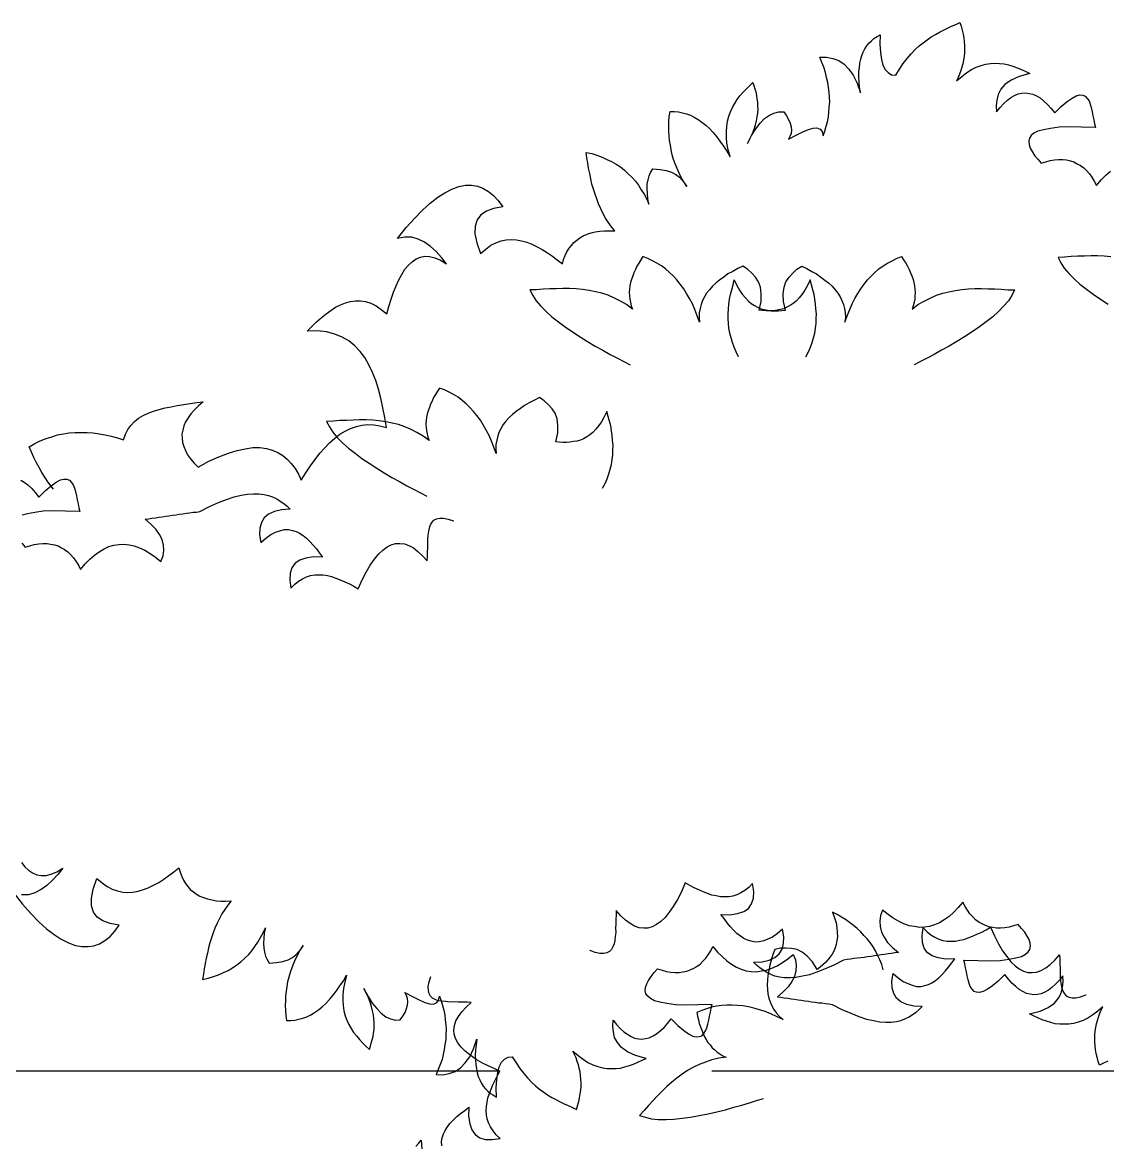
# Model space of a CAD drawing. Extents: x -24232 to 27340, y -23039 to 23489.
# Drawn here: x -6640 to -6148, y -17973 to -17465 of the extents above; entities that cross this region are included whole.
import ezdxf

# ---------------------------------------------------------------- set-up
doc = ezdxf.new("R2010")
doc.units = 0
doc.header["$LTSCALE"] = 10
doc.layers.add('1', color=1, linetype='CONTINUOUS')
doc.layers.add('3', color=3, linetype='CONTINUOUS')

msp = doc.modelspace()

# ---------------------------------------------------------------- linework, layer by layer
at = {"layer": '1'}
for points in [[(-6625.79, -17676.34), (-6626.94, -17674.95), (-6628.35, -17672.92), (-6629.77, -17670.89), (-6631.07, -17668.72), (-6632.37, -17666.54), (-6633.53, -17664.36), (-6634.71, -17662.04), (-6635.77, -17659.57), (-6636.82, -17657.1), (-6636.82, -17657.1), (-6634.26, -17655.63), (-6631.8, -17654.44), (-6629.2, -17653.37), (-6626.57, -17652.57), (-6623.94, -17651.76), (-6621.29, -17651.23), (-6618.75, -17650.85), (-6616.06, -17650.71), (-6613.36, -17650.58), (-6610.65, -17650.59), (-6607.92, -17650.86), (-6605.17, -17651.26), (-6602.42, -17651.67), (-6599.65, -17652.34), (-6596.87, -17653.02), (-6594.07, -17653.96), (-6594.07, -17653.96), (-6593.24, -17651.44), (-6592.09, -17649.3), (-6590.79, -17647.41), (-6589.21, -17645.62), (-6587.31, -17644.22), (-6585.27, -17642.93), (-6582.94, -17641.89), (-6580.59, -17640.98), (-6577.96, -17640.18), (-6575.32, -17639.51), (-6572.53, -17638.97), (-6569.74, -17638.42), (-6566.8, -17638), (-6563.87, -17637.57), (-6560.93, -17637.14), (-6557.99, -17636.72), (-6557.99, -17636.72), (-6560.11, -17638.55), (-6561.97, -17640.36), (-6563.55, -17642.14), (-6564.85, -17644.03), (-6566.03, -17645.77), (-6566.8, -17647.61), (-6567.29, -17649.55), (-6567.65, -17651.35), (-6567.6, -17653.24), (-6567.41, -17655.12), (-6566.83, -17656.96), (-6566.1, -17658.78), (-6565.1, -17660.71), (-6563.7, -17662.61), (-6562.16, -17664.48), (-6560.35, -17666.34), (-6560.35, -17666.34), (-6555.46, -17663.69), (-6550.93, -17661.61), (-6546.62, -17659.97), (-6542.68, -17658.77), (-6538.96, -17658), (-6535.49, -17657.52), (-6532.38, -17657.48), (-6529.36, -17657.86), (-6526.71, -17658.68), (-6524.17, -17659.65), (-6522, -17661.06), (-6519.94, -17662.75), (-6518.12, -17664.74), (-6516.41, -17667.01), (-6514.93, -17669.57), (-6513.58, -17672.28), (-6513.58, -17672.28), (-6511.61, -17668.97), (-6509.48, -17665.78), (-6507.34, -17662.86), (-6505.17, -17660.07), (-6502.98, -17657.56), (-6500.77, -17655.31), (-6498.41, -17653.18), (-6496.14, -17651.46), (-6493.71, -17650), (-6491.25, -17648.81), (-6488.64, -17647.88), (-6486.12, -17647.36), (-6483.43, -17647.09), (-6480.71, -17647.23), (-6477.96, -17647.64), (-6475.04, -17648.43), (-6475.04, -17648.43), (-6475.76, -17643.9), (-6476.6, -17639.51), (-6477.57, -17635.14), (-6478.65, -17631.05), (-6479.86, -17627.1), (-6481.3, -17623.46), (-6483, -17619.97), (-6484.81, -17616.76), (-6486.97, -17614), (-6489.4, -17611.39), (-6492.05, -17609.22), (-6495.07, -17607.48), (-6498.46, -17606.06), (-6502.21, -17605.07), (-6506.31, -17604.67), (-6510.91, -17604.71), (-6510.91, -17604.71), (-6508.82, -17602.61), (-6506.72, -17600.51), (-6504.6, -17598.67), (-6502.33, -17596.96), (-6500.19, -17595.39), (-6498.03, -17593.96), (-6495.84, -17592.8), (-6493.63, -17591.9), (-6491.37, -17591.41), (-6489.11, -17591.05), (-6486.8, -17591.09), (-6484.47, -17591.4), (-6482.09, -17592.12), (-6479.67, -17593.37), (-6477.35, -17594.9), (-6474.85, -17596.95), (-6474.85, -17596.95), (-6473.96, -17593.62), (-6472.93, -17590.26), (-6471.88, -17587.18), (-6470.69, -17584.22), (-6469.46, -17581.53), (-6468.08, -17579.09), (-6466.68, -17576.78), (-6465.11, -17574.87), (-6463.37, -17573.34), (-6461.59, -17572.08), (-6459.65, -17571.21), (-6457.65, -17570.88), (-6455.48, -17570.94), (-6453.12, -17571.52), (-6450.57, -17572.62), (-6447.84, -17574.24), (-6447.84, -17574.24), (-6450.15, -17571.36), (-6452.58, -17568.75), (-6455.11, -17566.43), (-6457.74, -17564.52), (-6460.59, -17563.05), (-6463.51, -17562.25), (-6466.64, -17562.15), (-6469.96, -17562.75), (-6469.96, -17562.75), (-6466.11, -17557.9), (-6462.32, -17553.74), (-6458.76, -17550), (-6455.29, -17546.81), (-6451.76, -17544.16), (-6448.58, -17542.09), (-6445.36, -17540.42), (-6442.22, -17539.29), (-6439.29, -17538.73), (-6436.45, -17538.72), (-6433.84, -17539.14), (-6431.32, -17539.98), (-6428.86, -17541.49), (-6426.52, -17543.29), (-6424.39, -17545.66), (-6422.36, -17548.44), (-6422.36, -17548.44), (-6426.47, -17549.25), (-6429.75, -17550.38), (-6432.28, -17552.12), (-6433.96, -17554.32), (-6434.89, -17557.26), (-6434.96, -17560.65), (-6434.15, -17564.77), (-6432.45, -17569.61), (-6432.45, -17569.61), (-6430.08, -17567.61), (-6427.81, -17565.9), (-6425.49, -17564.72), (-6423.13, -17563.95), (-6420.74, -17563.44), (-6418.46, -17563.22), (-6416.14, -17563.39), (-6413.79, -17563.84), (-6411.42, -17564.55), (-6409.17, -17565.41), (-6406.76, -17566.53), (-6404.46, -17567.79), (-6402.15, -17569.32), (-6399.83, -17570.86), (-6397.63, -17572.53), (-6395.29, -17574.33), (-6395.29, -17574.33), (-6394.8, -17572.39), (-6394.04, -17570.55), (-6393.26, -17568.85), (-6392.33, -17567.27), (-6391.24, -17565.95), (-6390.15, -17564.62), (-6388.77, -17563.53), (-6387.39, -17562.45), (-6385.85, -17561.62), (-6384.15, -17560.91), (-6382.32, -17560.32), (-6380.47, -17559.87), (-6378.33, -17559.52), (-6376.19, -17559.31), (-6374.02, -17559.37), (-6371.57, -17559.4), (-6371.57, -17559.4), (-6373.11, -17557.52), (-6374.53, -17555.49), (-6375.81, -17553.59), (-6376.97, -17551.4), (-6377.99, -17549.33), (-6379.02, -17547.13), (-6379.78, -17544.91), (-6380.54, -17542.68), (-6381.3, -17540.45), (-6381.93, -17538.21), (-6382.43, -17535.83), (-6382.94, -17533.44), (-6383.45, -17531.05), (-6383.82, -17528.65), (-6384.19, -17526.25), (-6384.57, -17523.85), (-6384.57, -17523.85), (-6382.07, -17524.41), (-6379.7, -17525.13), (-6377.31, -17525.98), (-6375.18, -17526.98), (-6373.05, -17527.99), (-6371.04, -17529.15), (-6369.02, -17530.44), (-6367.25, -17531.89), (-6365.47, -17533.47), (-6363.82, -17535.07), (-6362.29, -17536.81), (-6360.89, -17538.71), (-6359.6, -17540.75), (-6358.32, -17542.79), (-6357.16, -17544.97), (-6356.11, -17547.31), (-6356.11, -17547.31), (-6356.63, -17544.79), (-6356.86, -17542.51), (-6356.95, -17540.21), (-6356.88, -17538.18), (-6356.53, -17536.25), (-6356.03, -17534.44), (-6355.37, -17532.88), (-6354.44, -17531.3), (-6354.44, -17531.3), (-6351.04, -17531.51), (-6348.28, -17532.04), (-6345.9, -17532.76), (-6343.91, -17533.78), (-6342.3, -17534.98), (-6341.08, -17536.34), (-6340, -17537.73), (-6339.03, -17539.26), (-6339.03, -17539.26), (-6340.32, -17537.22), (-6341.47, -17535.16), (-6342.47, -17533.23), (-6343.35, -17531.15), (-6344.24, -17529.07), (-6344.98, -17526.98), (-6345.6, -17524.87), (-6346.08, -17522.75), (-6346.43, -17520.62), (-6346.77, -17518.49), (-6346.98, -17516.34), (-6347.06, -17514.19), (-6347.14, -17512.03), (-6347.08, -17509.85), (-6346.91, -17507.53), (-6346.58, -17505.34), (-6346.58, -17505.34), (-6344.69, -17505.28), (-6342.77, -17505.5), (-6340.98, -17505.87), (-6339.17, -17506.36), (-6337.34, -17507), (-6335.63, -17507.91), (-6333.9, -17508.96), (-6332.16, -17510.14), (-6330.4, -17511.46), (-6328.76, -17513.05), (-6327.1, -17514.79), (-6325.56, -17516.67), (-6324, -17518.68), (-6322.42, -17520.96), (-6320.84, -17523.24), (-6319.37, -17525.8), (-6319.37, -17525.8), (-6320.23, -17522.64), (-6320.79, -17519.71), (-6321.05, -17517.03), (-6321.03, -17514.46), (-6320.87, -17512), (-6320.56, -17509.67), (-6319.97, -17507.45), (-6319.21, -17505.48), (-6318.33, -17503.49), (-6317.29, -17501.63), (-6316.24, -17499.9), (-6314.91, -17498.28), (-6313.58, -17496.66), (-6312.11, -17495.16), (-6310.63, -17493.66), (-6309.02, -17492.15), (-6309.02, -17492.15), (-6308.61, -17493.59), (-6308.19, -17495.04), (-6307.78, -17496.49), (-6307.35, -17498.07), (-6307.2, -17499.55), (-6306.91, -17501.15), (-6306.89, -17502.77), (-6306.86, -17504.39), (-6306.97, -17506.03), (-6307.2, -17507.81), (-6307.57, -17509.61), (-6308.05, -17511.55), (-6308.67, -17513.51), (-6309.42, -17515.48), (-6310.43, -17517.61), (-6311.57, -17519.75), (-6311.57, -17519.75), (-6309.62, -17516.17), (-6307.76, -17513.15), (-6305.7, -17510.64), (-6303.74, -17508.55), (-6301.59, -17506.99), (-6299.52, -17506.1), (-6297.28, -17505.48), (-6295.1, -17505.53), (-6295.1, -17505.53), (-6293.84, -17507.3), (-6292.87, -17508.97), (-6292.16, -17510.66), (-6291.73, -17512.24), (-6291.59, -17513.72), (-6291.71, -17515.22), (-6292.25, -17516.62), (-6292.93, -17517.91), (-6292.93, -17517.91), (-6289.46, -17516.08), (-6286.49, -17514.57), (-6283.89, -17513.5), (-6281.78, -17512.88), (-6280.04, -17512.71), (-6278.63, -17513.25), (-6277.71, -17514.38), (-6277.24, -17516.36), (-6277.24, -17516.36), (-6276.5, -17514.26), (-6275.91, -17512.03), (-6275.3, -17509.94), (-6274.84, -17507.73), (-6274.65, -17505.54), (-6274.46, -17503.36), (-6274.27, -17501.17), (-6274.36, -17498.88), (-6274.44, -17496.72), (-6274.8, -17494.45), (-6275.16, -17492.19), (-6275.65, -17489.93), (-6276.15, -17487.68), (-6276.92, -17485.32), (-6277.82, -17483.11), (-6278.73, -17480.76), (-6278.73, -17480.76), (-6275.75, -17480.73), (-6272.85, -17481.26), (-6270.19, -17482.22), (-6267.72, -17483.87), (-6265.61, -17486.1), (-6263.57, -17488.88), (-6261.86, -17492.5), (-6260.35, -17496.82), (-6260.35, -17496.82), (-6260.73, -17494.28), (-6260.97, -17491.87), (-6261.06, -17489.58), (-6261.01, -17487.4), (-6260.8, -17485.35), (-6260.59, -17483.44), (-6260.22, -17481.64), (-6259.71, -17479.96), (-6259.05, -17478.41), (-6258.38, -17476.99), (-6257.44, -17475.54), (-6256.47, -17474.36), (-6255.36, -17473.3), (-6254.24, -17472.25), (-6252.84, -17471.43), (-6251.43, -17470.61), (-6251.43, -17470.61), (-6251.55, -17474.82), (-6251.32, -17478.59), (-6250.86, -17481.8), (-6250.21, -17484.31), (-6249.19, -17486.37), (-6247.84, -17487.73), (-6246.26, -17488.66), (-6244.34, -17488.87), (-6244.34, -17488.87), (-6242.58, -17486.13), (-6240.94, -17483.53), (-6239.13, -17481.32), (-6237.44, -17479.25), (-6235.6, -17477.31), (-6233.73, -17475.64), (-6231.97, -17474.24), (-6230.08, -17472.84), (-6228.31, -17471.58), (-6226.39, -17470.44), (-6224.59, -17469.45), (-6222.66, -17468.45), (-6220.85, -17467.59), (-6219.04, -17466.74), (-6217.09, -17465.87), (-6215.28, -17465.01), (-6215.28, -17465.01), (-6214.71, -17466.72), (-6214.25, -17468.57), (-6213.81, -17470.28), (-6213.51, -17472.01), (-6213.33, -17473.76), (-6213.18, -17475.37), (-6213.14, -17477.12), (-6213.25, -17478.76), (-6213.36, -17480.39), (-6213.6, -17482.04), (-6213.98, -17483.71), (-6214.37, -17485.23), (-6214.89, -17486.78), (-6215.4, -17488.45), (-6216.08, -17489.87), (-6216.87, -17491.44), (-6216.87, -17491.44), (-6214.49, -17489.44), (-6212.22, -17487.73), (-6210.06, -17486.3), (-6207.86, -17485.27), (-6205.64, -17484.51), (-6203.53, -17483.89), (-6201.4, -17483.55), (-6199.37, -17483.48), (-6197.34, -17483.55), (-6195.28, -17483.76), (-6193.34, -17484.24), (-6191.25, -17484.85), (-6189.43, -17485.48), (-6187.44, -17486.37), (-6185.46, -17487.25), (-6183.61, -17488.15), (-6183.61, -17488.15), (-6188.49, -17489.45), (-6192.11, -17491.16), (-6194.91, -17493.06), (-6196.72, -17495.27), (-6197.98, -17497.56), (-6198.54, -17500.19), (-6198.82, -17502.79), (-6198.69, -17505.49), (-6198.69, -17505.49), (-6197.13, -17503.44), (-6195.41, -17501.64), (-6193.8, -17500.13), (-6192.15, -17499.02), (-6190.49, -17498.04), (-6188.93, -17497.35), (-6187.2, -17497.04), (-6185.59, -17496.88), (-6183.94, -17497.13), (-6182.28, -17497.5), (-6180.58, -17498.28), (-6179, -17499.21), (-6177.38, -17500.54), (-6175.59, -17502.12), (-6174.07, -17503.87), (-6172.37, -17506), (-6172.37, -17506), (-6169.41, -17503), (-6166.78, -17500.85), (-6164.5, -17499.27), (-6162.57, -17498.26), (-6160.99, -17497.84), (-6159.62, -17497.97), (-6158.49, -17498.4), (-6157.58, -17499.4), (-6156.79, -17500.54), (-6156.24, -17501.97), (-6155.82, -17503.56), (-6155.36, -17505.41), (-6155.04, -17507.27), (-6154.59, -17509.12), (-6154.28, -17510.85), (-6153.84, -17512.57), (-6153.84, -17512.57), (-6160.23, -17512.39), (-6165.66, -17512.25), (-6170.38, -17512.44), (-6174.25, -17512.96), (-6177.45, -17513.55), (-6179.95, -17514.2), (-6181.75, -17515.19), (-6183, -17516.26), (-6183.83, -17517.43), (-6184.1, -17518.81), (-6183.96, -17520.28), (-6183.4, -17521.85), (-6182.57, -17523.4), (-6181.44, -17525.18), (-6180.05, -17526.94), (-6178.52, -17528.68), (-6178.52, -17528.68), (-6176.42, -17528.07), (-6174.45, -17527.47), (-6172.45, -17527.14), (-6170.56, -17527.08), (-6168.67, -17527.03), (-6167.02, -17527.28), (-6165.22, -17527.64), (-6163.68, -17528.17), (-6162.11, -17528.96), (-6160.68, -17529.76), (-6159.22, -17530.84), (-6158.01, -17532.07), (-6156.65, -17533.56), (-6155.55, -17535.08), (-6154.42, -17536.87), (-6153.42, -17538.8), (-6153.42, -17538.8), (-6151.37, -17536.29), (-6149.27, -17534.19), (-6147.15, -17532.36)], [(-6285.05, -17616.35), (-6285.05, -17616.35), (-6283.88, -17614.17), (-6283, -17612.09), (-6282.24, -17609.86), (-6281.62, -17607.75), (-6281.01, -17605.65), (-6280.65, -17603.38), (-6280.44, -17601.23), (-6280.36, -17599.08), (-6280.28, -17596.92), (-6280.47, -17594.73), (-6280.66, -17592.55), (-6280.99, -17590.35), (-6281.31, -17588.15), (-6281.92, -17586.06), (-6282.51, -17583.83), (-6283.1, -17581.61), (-6283.1, -17581.61), (-6284.29, -17584.06), (-6285.46, -17586.25), (-6286.72, -17588.02), (-6288.09, -17589.64), (-6289.46, -17591.14), (-6290.79, -17592.22), (-6292.23, -17593.16), (-6293.67, -17593.97), (-6295.09, -17594.64), (-6296.62, -17595.03), (-6298.13, -17595.29), (-6299.78, -17595.53), (-6301.42, -17595.64), (-6303.04, -17595.62), (-6304.65, -17595.46), (-6306.26, -17595.3), (-6306.26, -17595.3), (-6305.32, -17591.33), (-6305.25, -17587.82), (-6305.64, -17584.93), (-6306.47, -17582.41), (-6307.9, -17580.38), (-6309.6, -17578.45), (-6311.47, -17576.77), (-6313.63, -17575.34), (-6313.63, -17575.34), (-6315.91, -17576.47), (-6318.2, -17577.73), (-6320.34, -17578.88), (-6322.25, -17580.31), (-6324.14, -17581.62), (-6325.76, -17582.95), (-6327.39, -17584.41), (-6328.77, -17586.03), (-6330, -17587.54), (-6330.98, -17589.2), (-6331.82, -17590.88), (-6332.54, -17592.7), (-6333, -17594.55), (-6333.33, -17596.55), (-6333.39, -17598.58), (-6333.19, -17600.63), (-6333.19, -17600.63), (-6334.27, -17597.81), (-6335.34, -17595), (-6336.45, -17592.45), (-6337.7, -17590.03), (-6339.09, -17587.72), (-6340.37, -17585.56), (-6341.93, -17583.52), (-6343.5, -17581.6), (-6345.08, -17579.82), (-6346.81, -17578.16), (-6348.56, -17576.63), (-6350.45, -17575.23), (-6352.49, -17573.94), (-6354.56, -17572.92), (-6356.62, -17571.91), (-6358.84, -17571.01), (-6358.84, -17571.01), (-6359.79, -17572.41), (-6360.75, -17573.94), (-6361.57, -17575.35), (-6362.26, -17576.9), (-6362.95, -17578.32), (-6363.49, -17579.76), (-6364.06, -17581.33), (-6364.47, -17582.78), (-6364.75, -17584.24), (-6364.89, -17585.72), (-6365.05, -17587.32), (-6364.93, -17588.83), (-6364.81, -17590.33), (-6364.54, -17591.71), (-6364.15, -17593.24), (-6363.62, -17594.78), (-6363.62, -17594.78), (-6366.27, -17592.76), (-6369.09, -17591.12), (-6371.8, -17589.77), (-6374.65, -17588.54), (-6377.54, -17587.58), (-6380.31, -17586.9), (-6383.24, -17586.34), (-6386.18, -17585.92), (-6389.13, -17585.62), (-6392.09, -17585.47), (-6395.07, -17585.44), (-6398.06, -17585.55), (-6401.05, -17585.67), (-6404.04, -17585.78), (-6407.04, -17586.02), (-6410.03, -17586.13), (-6410.03, -17586.13), (-6408.78, -17588.56), (-6407.26, -17591.01), (-6405.19, -17593.38), (-6402.74, -17595.93), (-6400.12, -17598.22), (-6397.1, -17600.54), (-6394.08, -17602.87), (-6390.78, -17605.1), (-6387.34, -17607.33), (-6383.89, -17609.43), (-6380.45, -17611.53), (-6376.97, -17613.37), (-6373.64, -17615.32), (-6370.42, -17616.99), (-6367.46, -17618.5), (-6364.63, -17620)], [(-6315.52, -17616.35), (-6315.52, -17616.35), (-6316.68, -17614.17), (-6317.57, -17612.09), (-6318.33, -17609.86), (-6318.94, -17607.75), (-6319.56, -17605.65), (-6319.92, -17603.38), (-6320.13, -17601.23), (-6320.21, -17599.08), (-6320.28, -17596.92), (-6320.09, -17594.73), (-6319.9, -17592.55), (-6319.58, -17590.35), (-6319.25, -17588.15), (-6318.65, -17586.06), (-6318.06, -17583.83), (-6317.46, -17581.61), (-6317.46, -17581.61), (-6316.27, -17584.06), (-6315.11, -17586.25), (-6313.85, -17588.02), (-6312.47, -17589.64), (-6311.1, -17591.14), (-6309.78, -17592.22), (-6308.33, -17593.16), (-6306.9, -17593.97), (-6305.48, -17594.64), (-6303.95, -17595.03), (-6302.43, -17595.29), (-6300.78, -17595.53), (-6299.15, -17595.64), (-6297.53, -17595.62), (-6295.92, -17595.46), (-6294.31, -17595.3), (-6294.31, -17595.3), (-6295.24, -17591.33), (-6295.32, -17587.82), (-6294.93, -17584.93), (-6294.09, -17582.41), (-6292.67, -17580.38), (-6290.96, -17578.45), (-6289.1, -17576.77), (-6286.94, -17575.34), (-6286.94, -17575.34), (-6284.66, -17576.47), (-6282.37, -17577.73), (-6280.22, -17578.88), (-6278.32, -17580.31), (-6276.43, -17581.62), (-6274.81, -17582.95), (-6273.18, -17584.41), (-6271.8, -17586.03), (-6270.56, -17587.54), (-6269.59, -17589.2), (-6268.74, -17590.88), (-6268.02, -17592.7), (-6267.57, -17594.55), (-6267.24, -17596.55), (-6267.17, -17598.58), (-6267.38, -17600.63), (-6267.38, -17600.63), (-6266.3, -17597.81), (-6265.22, -17595), (-6264.12, -17592.45), (-6262.87, -17590.03), (-6261.47, -17587.72), (-6260.2, -17585.56), (-6258.64, -17583.52), (-6257.07, -17581.6), (-6255.48, -17579.82), (-6253.75, -17578.16), (-6252.01, -17576.63), (-6250.11, -17575.23), (-6248.07, -17573.94), (-6246.01, -17572.92), (-6243.94, -17571.91), (-6241.73, -17571.01), (-6241.73, -17571.01), (-6240.78, -17572.41), (-6239.81, -17573.94), (-6239, -17575.35), (-6238.3, -17576.9), (-6237.62, -17578.32), (-6237.07, -17579.76), (-6236.51, -17581.33), (-6236.1, -17582.78), (-6235.82, -17584.24), (-6235.67, -17585.72), (-6235.51, -17587.32), (-6235.63, -17588.83), (-6235.76, -17590.33), (-6236.03, -17591.71), (-6236.42, -17593.24), (-6236.94, -17594.78), (-6236.94, -17594.78), (-6234.3, -17592.76), (-6231.48, -17591.12), (-6228.77, -17589.77), (-6225.91, -17588.54), (-6223.03, -17587.58), (-6220.25, -17586.9), (-6217.33, -17586.34), (-6214.39, -17585.92), (-6211.44, -17585.62), (-6208.48, -17585.47), (-6205.5, -17585.44), (-6202.51, -17585.55), (-6199.52, -17585.67), (-6196.53, -17585.78), (-6193.53, -17586.02), (-6190.54, -17586.13), (-6190.54, -17586.13), (-6191.79, -17588.56), (-6193.3, -17591.01), (-6195.37, -17593.38), (-6197.83, -17595.93), (-6200.45, -17598.22), (-6203.47, -17600.54), (-6206.49, -17602.87), (-6209.79, -17605.1), (-6213.22, -17607.33), (-6216.67, -17609.43), (-6220.12, -17611.53), (-6223.6, -17613.37), (-6226.92, -17615.32), (-6230.14, -17616.99), (-6233.11, -17618.5), (-6235.94, -17620)], [(-6146.98, -17571.14), (-6149.93, -17570.84), (-6152.9, -17570.69), (-6155.87, -17570.66), (-6158.86, -17570.78), (-6161.85, -17570.89), (-6164.84, -17571), (-6167.85, -17571.24), (-6170.84, -17571.35), (-6170.84, -17571.35), (-6169.59, -17573.78), (-6168.07, -17576.23), (-6166, -17578.6), (-6163.54, -17581.15), (-6160.93, -17583.44), (-6157.91, -17585.77), (-6154.89, -17588.1), (-6151.58, -17590.32), (-6148.15, -17592.55)], [(-6377.15, -17675.86), (-6377.15, -17675.86), (-6375.99, -17673.67), (-6375.1, -17671.59), (-6374.34, -17669.37), (-6373.73, -17667.26), (-6373.11, -17665.15), (-6372.76, -17662.89), (-6372.54, -17660.74), (-6372.47, -17658.58), (-6372.39, -17656.42), (-6372.58, -17654.24), (-6372.77, -17652.05), (-6373.09, -17649.85), (-6373.42, -17647.65), (-6374.02, -17645.56), (-6374.62, -17643.34), (-6375.21, -17641.11), (-6375.21, -17641.11), (-6376.4, -17643.57), (-6377.56, -17645.76), (-6378.82, -17647.53), (-6380.2, -17649.15), (-6381.57, -17650.64), (-6382.89, -17651.73), (-6384.34, -17652.67), (-6385.77, -17653.48), (-6387.19, -17654.15), (-6388.72, -17654.54), (-6390.24, -17654.8), (-6391.89, -17655.04), (-6393.52, -17655.15), (-6395.14, -17655.12), (-6396.75, -17654.96), (-6398.36, -17654.81), (-6398.36, -17654.81), (-6397.43, -17650.84), (-6397.35, -17647.32), (-6397.75, -17644.44), (-6398.58, -17641.92), (-6400, -17639.88), (-6401.71, -17637.95), (-6403.58, -17636.28), (-6405.74, -17634.85), (-6405.74, -17634.85), (-6408.01, -17635.98), (-6410.31, -17637.24), (-6412.45, -17638.38), (-6414.35, -17639.82), (-6416.24, -17641.12), (-6417.86, -17642.45), (-6419.5, -17643.92), (-6420.88, -17645.54), (-6422.11, -17647.04), (-6423.08, -17648.71), (-6423.93, -17650.38), (-6424.65, -17652.21), (-6425.1, -17654.06), (-6425.44, -17656.06), (-6425.5, -17658.08), (-6425.3, -17660.13), (-6425.3, -17660.13), (-6426.37, -17657.32), (-6427.45, -17654.51), (-6428.55, -17651.96), (-6429.8, -17649.53), (-6431.2, -17647.23), (-6432.48, -17645.07), (-6434.03, -17643.02), (-6435.6, -17641.11), (-6437.19, -17639.32), (-6438.92, -17637.66), (-6440.67, -17636.14), (-6442.56, -17634.73), (-6444.6, -17633.45), (-6446.66, -17632.43), (-6448.73, -17631.41), (-6450.94, -17630.52), (-6450.94, -17630.52), (-6451.89, -17631.91), (-6452.86, -17633.44), (-6453.67, -17634.85), (-6454.37, -17636.41), (-6455.05, -17637.83), (-6455.6, -17639.27), (-6456.16, -17640.84), (-6456.58, -17642.28), (-6456.85, -17643.75), (-6457, -17645.22), (-6457.16, -17646.83), (-6457.04, -17648.33), (-6456.91, -17649.83), (-6456.64, -17651.22), (-6456.25, -17652.74), (-6455.73, -17654.28), (-6455.73, -17654.28), (-6458.37, -17652.26), (-6461.19, -17650.63), (-6463.9, -17649.28), (-6466.76, -17648.05), (-6469.64, -17647.09), (-6472.42, -17646.41), (-6475.34, -17645.85), (-6478.28, -17645.42), (-6481.23, -17645.13), (-6484.2, -17644.97), (-6487.17, -17644.95), (-6490.16, -17645.06), (-6493.15, -17645.17), (-6496.14, -17645.28), (-6499.15, -17645.53), (-6502.14, -17645.64), (-6502.14, -17645.64), (-6500.89, -17648.06), (-6499.37, -17650.52), (-6497.3, -17652.89), (-6494.84, -17655.43), (-6492.23, -17657.72), (-6489.21, -17660.05), (-6486.19, -17662.38), (-6482.88, -17664.6), (-6479.45, -17666.84), (-6476, -17668.94), (-6472.55, -17671.04), (-6469.08, -17672.87), (-6465.75, -17674.83), (-6462.53, -17676.5), (-6459.56, -17678.01), (-6456.73, -17679.51)], [(-6640.67, -17672.16), (-6639.09, -17673.09), (-6637.47, -17674.42), (-6635.69, -17676), (-6634.16, -17677.75), (-6632.46, -17679.88), (-6632.46, -17679.88), (-6629.51, -17676.88), (-6626.88, -17674.73), (-6624.6, -17673.15), (-6622.66, -17672.14), (-6621.08, -17671.72), (-6619.71, -17671.85), (-6618.59, -17672.28), (-6617.68, -17673.28), (-6616.89, -17674.42), (-6616.34, -17675.85), (-6615.91, -17677.43), (-6615.46, -17679.29), (-6615.14, -17681.15), (-6614.69, -17683), (-6614.38, -17684.73), (-6613.94, -17686.45), (-6613.94, -17686.45), (-6620.32, -17686.27), (-6625.75, -17686.13), (-6630.47, -17686.32), (-6634.35, -17686.84), (-6637.54, -17687.43), (-6640.05, -17688.08)], [(-6640.15, -17700.82), (-6638.62, -17702.56), (-6638.62, -17702.56), (-6636.51, -17701.95), (-6634.54, -17701.35), (-6632.54, -17701.01), (-6630.65, -17700.96), (-6628.76, -17700.91), (-6627.11, -17701.16), (-6625.32, -17701.52), (-6623.77, -17702.04), (-6622.21, -17702.84), (-6620.77, -17703.64), (-6619.31, -17704.72), (-6618.11, -17705.95), (-6616.74, -17707.44), (-6615.64, -17708.96), (-6614.52, -17710.75), (-6613.52, -17712.68), (-6613.52, -17712.68), (-6611.46, -17710.17), (-6609.37, -17708.07), (-6607.25, -17706.23), (-6605.1, -17704.67), (-6602.92, -17703.37), (-6600.72, -17702.34), (-6598.48, -17701.71), (-6596.22, -17701.35), (-6593.92, -17701.26), (-6591.59, -17701.57), (-6589.24, -17702.02), (-6586.86, -17702.87), (-6584.45, -17703.98), (-6582.01, -17705.37), (-6579.68, -17707.03), (-6577.17, -17709.09), (-6577.17, -17709.09), (-6576.2, -17706.55), (-6575.9, -17704.09), (-6576.01, -17701.66), (-6576.66, -17699.15), (-6577.84, -17696.83), (-6579.43, -17694.41), (-6581.68, -17692.2), (-6584.35, -17689.89), (-6584.35, -17689.89), (-6582.74, -17689.73), (-6581.28, -17689.45), (-6579.67, -17689.29), (-6578.07, -17689), (-6576.6, -17688.85), (-6575, -17688.56), (-6573.53, -17688.41), (-6571.93, -17688.12), (-6570.32, -17687.96), (-6568.86, -17687.68), (-6567.25, -17687.52), (-6565.65, -17687.23), (-6564.18, -17687.09), (-6562.58, -17686.79), (-6561.11, -17686.65), (-6559.51, -17686.35), (-6559.51, -17686.35), (-6555.12, -17684.16), (-6551.1, -17682.41), (-6547.45, -17680.96), (-6544.04, -17679.81), (-6540.86, -17679.09), (-6537.94, -17678.53), (-6535.24, -17678.4), (-6532.8, -17678.43), (-6530.47, -17678.75), (-6528.39, -17679.22), (-6526.57, -17679.85), (-6524.72, -17680.75), (-6523.13, -17681.81), (-6521.53, -17682.87), (-6520.06, -17684.08), (-6518.7, -17685.44), (-6518.7, -17685.44), (-6522.61, -17685.69), (-6525.79, -17686.41), (-6528.38, -17687.61), (-6530.38, -17689.3), (-6531.65, -17691.46), (-6532.35, -17693.96), (-6532.46, -17696.95), (-6531.85, -17700.41), (-6531.85, -17700.41), (-6529.61, -17698.43), (-6527.33, -17696.85), (-6525.26, -17695.83), (-6523.3, -17695.1), (-6521.32, -17694.63), (-6519.43, -17694.58), (-6517.63, -17694.95), (-6515.95, -17695.46), (-6514.39, -17696.25), (-6512.79, -17697.31), (-6511.18, -17698.51), (-6509.68, -17699.98), (-6508.17, -17701.59), (-6506.78, -17703.35), (-6505.37, -17705.25), (-6503.97, -17707.14), (-6503.97, -17707.14), (-6508.04, -17707), (-6511.52, -17707.48), (-6514.27, -17708.43), (-6516.43, -17709.86), (-6517.85, -17711.89), (-6518.69, -17714.41), (-6518.78, -17717.54), (-6518.29, -17721.15), (-6518.29, -17721.15), (-6516.57, -17719.35), (-6514.82, -17717.96), (-6513.03, -17716.84), (-6511.22, -17715.98), (-6509.38, -17715.39), (-6507.52, -17715.07), (-6505.63, -17715.02), (-6503.72, -17715.1), (-6501.79, -17715.45), (-6499.86, -17715.81), (-6497.89, -17716.56), (-6495.92, -17717.31), (-6493.94, -17718.2), (-6491.81, -17719.21), (-6489.81, -17720.23), (-6487.8, -17721.38), (-6487.8, -17721.38), (-6486.02, -17717.42), (-6484.21, -17713.85), (-6482.36, -17710.69), (-6480.45, -17708.06), (-6478.65, -17705.72), (-6476.66, -17703.9), (-6474.77, -17702.49), (-6472.84, -17701.49), (-6470.87, -17700.89), (-6468.97, -17700.84), (-6466.92, -17701.04), (-6464.82, -17701.78), (-6462.81, -17702.94), (-6460.76, -17704.5), (-6458.67, -17706.46), (-6456.54, -17708.82), (-6456.54, -17708.82), (-6456.46, -17706.91), (-6456.39, -17704.88), (-6456.32, -17702.84), (-6456.24, -17700.93), (-6456.3, -17698.91), (-6456.07, -17697.13), (-6455.84, -17695.34), (-6455.58, -17693.83), (-6455.05, -17692.42), (-6454.35, -17691.27), (-6453.49, -17690.37), (-6452.33, -17689.71), (-6450.87, -17689.44), (-6449.11, -17689.4), (-6447.04, -17689.87), (-6444.65, -17690.72), (-6444.65, -17690.72), (-6444.55, -17690.63)], [(-6640.39, -17845.37), (-6638.82, -17847.28), (-6637.08, -17848.81), (-6635.3, -17850.07), (-6633.36, -17850.94), (-6631.36, -17851.27), (-6629.19, -17851.21), (-6626.83, -17850.63), (-6624.28, -17849.53), (-6621.55, -17847.91), (-6621.55, -17847.91), (-6623.86, -17850.79), (-6626.29, -17853.4), (-6628.82, -17855.72), (-6631.45, -17857.63), (-6634.3, -17859.1), (-6637.22, -17859.9), (-6640.35, -17860)], [(-6643.67, -17859.4), (-6639.82, -17864.25), (-6636.03, -17868.41), (-6632.47, -17872.15), (-6629, -17875.34), (-6625.47, -17877.99), (-6622.29, -17880.06), (-6619.07, -17881.73), (-6615.93, -17882.86), (-6613, -17883.42), (-6610.16, -17883.43), (-6607.55, -17883.01), (-6605.03, -17882.17), (-6602.57, -17880.66), (-6600.23, -17878.86), (-6598.1, -17876.49), (-6596.07, -17873.71), (-6596.07, -17873.71), (-6600.18, -17872.9), (-6603.46, -17871.77), (-6605.99, -17870.03), (-6607.67, -17867.83), (-6608.6, -17864.89), (-6608.67, -17861.5), (-6607.86, -17857.38), (-6606.16, -17852.54), (-6606.16, -17852.54), (-6603.79, -17854.54), (-6601.52, -17856.25), (-6599.2, -17857.43), (-6596.84, -17858.2), (-6594.45, -17858.71), (-6592.17, -17858.93), (-6589.85, -17858.76), (-6587.5, -17858.31), (-6585.13, -17857.6), (-6582.88, -17856.74), (-6580.47, -17855.62), (-6578.17, -17854.36), (-6575.86, -17852.83), (-6573.54, -17851.29), (-6571.34, -17849.62), (-6569, -17847.82), (-6569, -17847.82), (-6568.51, -17849.76), (-6567.75, -17851.6), (-6566.97, -17853.3), (-6566.04, -17854.88), (-6564.95, -17856.2), (-6563.86, -17857.53), (-6562.48, -17858.62), (-6561.1, -17859.7), (-6559.56, -17860.53), (-6557.86, -17861.24), (-6556.03, -17861.83), (-6554.18, -17862.28), (-6552.04, -17862.63), (-6549.9, -17862.84), (-6547.73, -17862.78), (-6545.28, -17862.75), (-6545.28, -17862.75), (-6546.82, -17864.63), (-6548.24, -17866.66), (-6549.52, -17868.56), (-6550.68, -17870.75), (-6551.7, -17872.82), (-6552.73, -17875.02), (-6553.49, -17877.24), (-6554.25, -17879.47), (-6555.01, -17881.7), (-6555.64, -17883.94), (-6556.14, -17886.32), (-6556.65, -17888.71), (-6557.16, -17891.1), (-6557.53, -17893.5), (-6557.9, -17895.9), (-6558.28, -17898.3), (-6558.28, -17898.3), (-6555.78, -17897.74), (-6553.41, -17897.02), (-6551.02, -17896.17), (-6548.89, -17895.17), (-6546.76, -17894.16), (-6544.75, -17893), (-6542.73, -17891.71), (-6540.96, -17890.26), (-6539.18, -17888.68), (-6537.53, -17887.08), (-6536, -17885.34), (-6534.6, -17883.44), (-6533.31, -17881.4), (-6532.03, -17879.36), (-6530.87, -17877.18), (-6529.82, -17874.84), (-6529.82, -17874.84), (-6530.34, -17877.36), (-6530.57, -17879.64), (-6530.66, -17881.94), (-6530.59, -17883.97), (-6530.24, -17885.9), (-6529.74, -17887.71), (-6529.08, -17889.27), (-6528.15, -17890.85), (-6528.15, -17890.85), (-6524.75, -17890.64), (-6521.99, -17890.11), (-6519.61, -17889.39), (-6517.62, -17888.37), (-6516.01, -17887.17), (-6514.79, -17885.81), (-6513.71, -17884.42), (-6512.74, -17882.89), (-6512.74, -17882.89), (-6514.03, -17884.93), (-6515.18, -17886.99), (-6516.18, -17888.92), (-6517.06, -17891), (-6517.95, -17893.08), (-6518.69, -17895.17), (-6519.31, -17897.28), (-6519.79, -17899.4), (-6520.14, -17901.53), (-6520.48, -17903.66), (-6520.69, -17905.81), (-6520.77, -17907.96), (-6520.85, -17910.12), (-6520.79, -17912.3), (-6520.62, -17914.62), (-6520.29, -17916.81), (-6520.29, -17916.81), (-6518.4, -17916.87), (-6516.48, -17916.65), (-6514.69, -17916.28), (-6512.88, -17915.79), (-6511.05, -17915.15), (-6509.34, -17914.24), (-6507.61, -17913.19), (-6505.87, -17912.01), (-6504.11, -17910.69), (-6502.47, -17909.1), (-6500.81, -17907.36), (-6499.27, -17905.48), (-6497.71, -17903.47), (-6496.13, -17901.19), (-6494.55, -17898.91), (-6493.08, -17896.35), (-6493.08, -17896.35), (-6493.94, -17899.51), (-6494.5, -17902.44), (-6494.76, -17905.12), (-6494.74, -17907.69), (-6494.58, -17910.15), (-6494.27, -17912.48), (-6493.68, -17914.7), (-6492.92, -17916.67), (-6492.04, -17918.66), (-6491, -17920.52), (-6489.95, -17922.25), (-6488.62, -17923.87), (-6487.29, -17925.49), (-6485.82, -17926.99), (-6484.34, -17928.49), (-6482.73, -17930), (-6482.73, -17930), (-6482.32, -17928.56), (-6481.9, -17927.11), (-6481.49, -17925.66), (-6481.06, -17924.08), (-6480.91, -17922.6), (-6480.62, -17921), (-6480.6, -17919.38), (-6480.57, -17917.76), (-6480.68, -17916.12), (-6480.91, -17914.34), (-6481.28, -17912.54), (-6481.76, -17910.6), (-6482.38, -17908.64), (-6483.13, -17906.67), (-6484.14, -17904.54), (-6485.28, -17902.4), (-6485.28, -17902.4), (-6483.33, -17905.98), (-6481.47, -17909), (-6479.41, -17911.51), (-6477.45, -17913.6), (-6475.3, -17915.16), (-6473.23, -17916.05), (-6470.99, -17916.67), (-6468.81, -17916.62), (-6468.81, -17916.62), (-6467.55, -17914.85), (-6466.58, -17913.18), (-6465.87, -17911.49), (-6465.44, -17909.91), (-6465.3, -17908.43), (-6465.42, -17906.93), (-6465.96, -17905.52), (-6466.64, -17904.24), (-6466.64, -17904.24), (-6463.17, -17906.07), (-6460.2, -17907.58), (-6457.6, -17908.65), (-6455.49, -17909.27), (-6453.75, -17909.44), (-6452.34, -17908.9), (-6451.42, -17907.77), (-6450.95, -17905.79), (-6450.95, -17905.79), (-6450.21, -17907.89), (-6449.62, -17910.12), (-6449.01, -17912.21), (-6448.55, -17914.42), (-6448.36, -17916.61), (-6448.17, -17918.79), (-6447.98, -17920.98), (-6448.07, -17923.27), (-6448.15, -17925.43), (-6448.51, -17927.7), (-6448.87, -17929.96), (-6449.36, -17932.22), (-6449.86, -17934.47), (-6450.63, -17936.83), (-6451.53, -17939.04), (-6452.44, -17941.39), (-6452.44, -17941.39), (-6449.46, -17941.42), (-6446.56, -17940.89), (-6443.9, -17939.93), (-6441.43, -17938.28), (-6439.32, -17936.05), (-6437.28, -17933.27), (-6435.57, -17929.65), (-6434.06, -17925.33), (-6434.06, -17925.33), (-6434.44, -17927.87), (-6434.68, -17930.28), (-6434.77, -17932.57), (-6434.72, -17934.75), (-6434.51, -17936.8), (-6434.3, -17938.71), (-6433.93, -17940.51), (-6433.42, -17942.19), (-6432.76, -17943.74), (-6432.09, -17945.16), (-6431.15, -17946.61), (-6430.18, -17947.79), (-6429.07, -17948.85), (-6427.95, -17949.9), (-6426.55, -17950.72), (-6425.14, -17951.54), (-6425.14, -17951.54), (-6425.26, -17947.33), (-6425.03, -17943.56), (-6424.57, -17940.35), (-6423.92, -17937.84), (-6422.9, -17935.78), (-6421.55, -17934.42), (-6419.97, -17933.49), (-6418.05, -17933.28), (-6418.05, -17933.28), (-6416.29, -17936.02), (-6414.65, -17938.62), (-6412.84, -17940.83), (-6411.15, -17942.9), (-6409.31, -17944.84), (-6407.44, -17946.51), (-6405.68, -17947.91), (-6403.79, -17949.31), (-6402.02, -17950.57), (-6400.1, -17951.71), (-6398.3, -17952.7), (-6396.37, -17953.7), (-6394.56, -17954.56), (-6392.75, -17955.41), (-6390.8, -17956.28), (-6388.99, -17957.14), (-6388.99, -17957.14), (-6388.42, -17955.43), (-6387.96, -17953.58), (-6387.52, -17951.87), (-6387.22, -17950.14), (-6387.04, -17948.39), (-6386.89, -17946.78), (-6386.85, -17945.03), (-6386.96, -17943.39), (-6387.07, -17941.76), (-6387.31, -17940.11), (-6387.69, -17938.44), (-6388.08, -17936.92), (-6388.6, -17935.37), (-6389.11, -17933.7), (-6389.79, -17932.28), (-6390.58, -17930.71), (-6390.58, -17930.71), (-6388.2, -17932.71), (-6385.93, -17934.42), (-6383.77, -17935.85), (-6381.57, -17936.88), (-6379.35, -17937.64), (-6377.24, -17938.26), (-6375.11, -17938.6), (-6373.08, -17938.67), (-6371.05, -17938.6), (-6368.99, -17938.39), (-6367.05, -17937.91), (-6364.96, -17937.3), (-6363.14, -17936.67), (-6361.15, -17935.78), (-6359.17, -17934.9), (-6357.32, -17934), (-6357.32, -17934), (-6362.2, -17932.7), (-6365.82, -17930.99), (-6368.62, -17929.09), (-6370.43, -17926.88), (-6371.69, -17924.59), (-6372.25, -17921.96), (-6372.53, -17919.36), (-6372.4, -17916.66), (-6372.4, -17916.66), (-6370.84, -17918.71), (-6369.12, -17920.51), (-6367.51, -17922.02), (-6365.86, -17923.13), (-6364.2, -17924.11), (-6362.64, -17924.8), (-6360.91, -17925.11), (-6359.3, -17925.27), (-6357.65, -17925.02), (-6355.99, -17924.65), (-6354.29, -17923.87), (-6352.71, -17922.94), (-6351.09, -17921.61), (-6349.3, -17920.03), (-6347.78, -17918.28), (-6346.08, -17916.15), (-6346.08, -17916.15), (-6343.12, -17919.15), (-6340.49, -17921.3), (-6338.21, -17922.88), (-6336.28, -17923.89), (-6334.7, -17924.31), (-6333.33, -17924.18), (-6332.2, -17923.75), (-6331.29, -17922.75), (-6330.5, -17921.61), (-6329.95, -17920.18), (-6329.53, -17918.59), (-6329.07, -17916.74), (-6328.75, -17914.88), (-6328.3, -17913.03), (-6327.99, -17911.3), (-6327.55, -17909.58), (-6327.55, -17909.58), (-6333.94, -17909.76), (-6339.37, -17909.9), (-6344.09, -17909.71), (-6347.96, -17909.19), (-6351.16, -17908.6), (-6353.66, -17907.95), (-6355.46, -17906.96), (-6356.71, -17905.89), (-6357.54, -17904.72), (-6357.81, -17903.34), (-6357.67, -17901.87), (-6357.11, -17900.3), (-6356.28, -17898.75), (-6355.15, -17896.97), (-6353.76, -17895.21), (-6352.23, -17893.47), (-6352.23, -17893.47), (-6350.13, -17894.08), (-6348.16, -17894.68), (-6346.16, -17895.01), (-6344.27, -17895.07), (-6342.38, -17895.12), (-6340.73, -17894.87), (-6338.93, -17894.51), (-6337.39, -17893.98), (-6335.82, -17893.19), (-6334.39, -17892.39), (-6332.93, -17891.31), (-6331.72, -17890.08), (-6330.36, -17888.59), (-6329.26, -17887.07), (-6328.13, -17885.28), (-6327.13, -17883.35), (-6327.13, -17883.35), (-6325.08, -17885.86), (-6322.98, -17887.96), (-6320.86, -17889.79), (-6318.71, -17891.36), (-6316.54, -17892.66), (-6314.34, -17893.69), (-6312.1, -17894.32), (-6309.83, -17894.68), (-6307.54, -17894.77), (-6305.21, -17894.45), (-6302.86, -17894.01), (-6300.47, -17893.16), (-6298.06, -17892.05), (-6295.62, -17890.66), (-6293.29, -17889), (-6290.79, -17886.94), (-6290.79, -17886.94), (-6289.82, -17889.47), (-6289.52, -17891.94), (-6289.62, -17894.37), (-6290.28, -17896.88), (-6291.46, -17899.2), (-6293.05, -17901.61), (-6295.3, -17903.83), (-6297.96, -17906.14), (-6297.96, -17906.14), (-6296.35, -17906.3), (-6294.89, -17906.58), (-6293.28, -17906.74), (-6291.69, -17907.03), (-6290.21, -17907.18), (-6288.62, -17907.47), (-6287.14, -17907.61), (-6285.54, -17907.91), (-6283.94, -17908.07), (-6282.47, -17908.35), (-6280.86, -17908.51), (-6279.27, -17908.8), (-6277.79, -17908.94), (-6276.2, -17909.24), (-6274.72, -17909.38), (-6273.13, -17909.68), (-6273.13, -17909.68), (-6268.74, -17911.87), (-6264.71, -17913.62), (-6261.06, -17915.07), (-6257.66, -17916.21), (-6254.48, -17916.93), (-6251.55, -17917.49), (-6248.86, -17917.62), (-6246.42, -17917.6), (-6244.08, -17917.28), (-6242.01, -17916.81), (-6240.18, -17916.18), (-6238.33, -17915.28), (-6236.74, -17914.22), (-6235.15, -17913.16), (-6233.67, -17911.95), (-6232.32, -17910.59), (-6232.32, -17910.59), (-6236.22, -17910.34), (-6239.4, -17909.62), (-6241.99, -17908.42), (-6243.99, -17906.73), (-6245.27, -17904.57), (-6245.97, -17902.07), (-6246.08, -17899.08), (-6245.47, -17895.62), (-6245.47, -17895.62), (-6243.22, -17897.6), (-6240.94, -17899.18), (-6238.88, -17900.19), (-6236.92, -17900.93), (-6234.93, -17901.4), (-6233.04, -17901.45), (-6231.24, -17901.08), (-6229.57, -17900.57), (-6228, -17899.78), (-6226.41, -17898.72), (-6224.8, -17897.52), (-6223.3, -17896.05), (-6221.79, -17894.43), (-6220.39, -17892.68), (-6218.99, -17890.78), (-6217.58, -17888.89), (-6217.58, -17888.89), (-6221.66, -17889.03), (-6225.13, -17888.55), (-6227.88, -17887.6), (-6230.04, -17886.17), (-6231.47, -17884.13), (-6232.3, -17881.61), (-6232.4, -17878.49), (-6231.91, -17874.88), (-6231.91, -17874.88), (-6230.19, -17876.68), (-6228.43, -17878.07), (-6226.65, -17879.19), (-6224.83, -17880.05), (-6223, -17880.64), (-6221.13, -17880.96), (-6219.24, -17881.01), (-6217.34, -17880.93), (-6215.41, -17880.57), (-6213.48, -17880.22), (-6211.51, -17879.47), (-6209.54, -17878.72), (-6207.55, -17877.83), (-6205.42, -17876.82), (-6203.42, -17875.8), (-6201.41, -17874.64), (-6201.41, -17874.64), (-6199.64, -17878.61), (-6197.82, -17882.18), (-6195.97, -17885.34), (-6194.06, -17887.96), (-6192.26, -17890.31), (-6190.28, -17892.13), (-6188.38, -17893.54), (-6186.45, -17894.54), (-6184.48, -17895.14), (-6182.59, -17895.19), (-6180.54, -17894.99), (-6178.43, -17894.25), (-6176.42, -17893.09), (-6174.37, -17891.53), (-6172.28, -17889.57), (-6170.16, -17887.21), (-6170.16, -17887.21), (-6170.07, -17889.11), (-6170, -17891.15), (-6169.93, -17893.19), (-6169.85, -17895.1), (-6169.92, -17897.12), (-6169.69, -17898.9), (-6169.45, -17900.69), (-6169.2, -17902.2), (-6168.66, -17903.61), (-6167.96, -17904.76), (-6167.1, -17905.66), (-6165.95, -17906.31), (-6164.49, -17906.59), (-6162.73, -17906.63), (-6160.65, -17906.16), (-6158.27, -17905.31), (-6158.27, -17905.31), (-6158.17, -17905.4)], [(-6148.34, -17935.34), (-6150.29, -17936.21), (-6152.1, -17937.06), (-6152.1, -17937.06), (-6152.67, -17935.36), (-6153.13, -17933.51), (-6153.57, -17931.79), (-6153.88, -17930.06), (-6154.05, -17928.32), (-6154.21, -17926.71), (-6154.24, -17924.95), (-6154.14, -17923.32), (-6154.03, -17921.68), (-6153.78, -17920.03), (-6153.41, -17918.37), (-6153.01, -17916.84), (-6152.49, -17915.3), (-6151.98, -17913.62), (-6151.31, -17912.2), (-6150.51, -17910.64), (-6150.51, -17910.64), (-6152.89, -17912.63), (-6155.16, -17914.34), (-6157.32, -17915.78), (-6159.52, -17916.81), (-6161.74, -17917.57), (-6163.85, -17918.18), (-6165.98, -17918.53), (-6168.01, -17918.59), (-6170.05, -17918.52), (-6172.1, -17918.32), (-6174.04, -17917.83), (-6176.13, -17917.23), (-6177.96, -17916.6), (-6179.94, -17915.71), (-6181.92, -17914.82), (-6183.77, -17913.92), (-6183.77, -17913.92), (-6178.89, -17912.63), (-6175.27, -17910.91), (-6172.48, -17909.01), (-6170.66, -17906.8), (-6169.4, -17904.51), (-6168.85, -17901.88), (-6168.56, -17899.28), (-6168.69, -17896.59), (-6168.69, -17896.59), (-6170.25, -17898.64), (-6171.97, -17900.43), (-6173.58, -17901.95), (-6175.23, -17903.06), (-6176.89, -17904.03), (-6178.45, -17904.73), (-6180.18, -17905.03), (-6181.79, -17905.19), (-6183.44, -17904.95), (-6185.1, -17904.57), (-6186.8, -17903.79), (-6188.38, -17902.87), (-6190.01, -17901.54), (-6191.79, -17899.95), (-6193.31, -17898.21), (-6195.01, -17896.07), (-6195.01, -17896.07), (-6197.97, -17899.07), (-6200.6, -17901.23), (-6202.88, -17902.81), (-6204.81, -17903.81), (-6206.4, -17904.24), (-6207.76, -17904.1), (-6208.89, -17903.67), (-6209.8, -17902.68), (-6210.59, -17901.54), (-6211.14, -17900.1), (-6211.56, -17898.52), (-6212.02, -17896.67), (-6212.34, -17894.8), (-6212.79, -17892.95), (-6213.1, -17891.22), (-6213.54, -17889.51), (-6213.54, -17889.51), (-6207.16, -17889.69), (-6201.72, -17889.83), (-6197, -17889.63), (-6193.13, -17889.12), (-6189.94, -17888.53), (-6187.43, -17887.88), (-6185.63, -17886.89), (-6184.38, -17885.81), (-6183.55, -17884.65), (-6183.28, -17883.27), (-6183.42, -17881.79), (-6183.99, -17880.22), (-6184.82, -17878.68), (-6185.94, -17876.9), (-6187.33, -17875.14), (-6188.86, -17873.39), (-6188.86, -17873.39), (-6190.96, -17874.01), (-6192.94, -17874.61), (-6194.93, -17874.94), (-6196.83, -17874.99), (-6198.72, -17875.04), (-6200.37, -17874.8), (-6202.16, -17874.43), (-6203.7, -17873.91), (-6205.27, -17873.12), (-6206.71, -17872.31), (-6208.17, -17871.24), (-6209.37, -17870), (-6210.74, -17868.51), (-6211.83, -17866.99), (-6212.96, -17865.21), (-6213.96, -17863.28), (-6213.96, -17863.28), (-6216.02, -17865.78), (-6218.11, -17867.89), (-6220.23, -17869.72), (-6222.38, -17871.29), (-6224.55, -17872.58), (-6226.75, -17873.61), (-6228.99, -17874.24), (-6231.26, -17874.6), (-6233.55, -17874.69), (-6235.89, -17874.38), (-6238.23, -17873.94), (-6240.62, -17873.09), (-6243.03, -17871.97), (-6245.47, -17870.59), (-6247.8, -17868.92), (-6250.31, -17866.87), (-6250.31, -17866.87), (-6251.27, -17869.4), (-6251.57, -17871.87), (-6251.47, -17874.29), (-6250.81, -17876.8), (-6249.64, -17879.12), (-6248.04, -17881.54), (-6245.79, -17883.76), (-6243.13, -17886.06), (-6243.13, -17886.06), (-6244.74, -17886.22), (-6246.2, -17886.5), (-6247.81, -17886.66), (-6249.4, -17886.96), (-6250.88, -17887.1), (-6252.48, -17887.39), (-6253.95, -17887.54), (-6255.55, -17887.83), (-6257.16, -17887.99), (-6258.62, -17888.27), (-6260.23, -17888.43), (-6261.82, -17888.72), (-6263.3, -17888.87), (-6264.9, -17889.16), (-6266.37, -17889.31), (-6267.97, -17889.6), (-6267.97, -17889.6), (-6272.35, -17891.8), (-6276.38, -17893.55), (-6280.03, -17894.99), (-6283.44, -17896.14), (-6286.61, -17896.86), (-6289.54, -17897.42), (-6292.23, -17897.55), (-6294.67, -17897.52), (-6297.01, -17897.21), (-6299.09, -17896.74), (-6300.91, -17896.11), (-6302.76, -17895.2), (-6304.35, -17894.14), (-6305.95, -17893.08), (-6307.42, -17891.87), (-6308.77, -17890.52), (-6308.77, -17890.52), (-6304.87, -17890.27), (-6301.69, -17889.55), (-6299.1, -17888.34), (-6297.1, -17886.66), (-6295.83, -17884.5), (-6295.12, -17881.99), (-6295.01, -17879), (-6295.63, -17875.54), (-6295.63, -17875.54), (-6297.87, -17877.52), (-6300.15, -17879.1), (-6302.22, -17880.12), (-6304.17, -17880.85), (-6306.16, -17881.32), (-6308.05, -17881.37), (-6309.85, -17881.01), (-6311.52, -17880.5), (-6313.09, -17879.7), (-6314.69, -17878.64), (-6316.29, -17877.45), (-6317.79, -17875.97), (-6319.31, -17874.36), (-6320.7, -17872.6), (-6322.1, -17870.71), (-6323.51, -17868.82), (-6323.51, -17868.82), (-6319.43, -17868.96), (-6315.96, -17868.48), (-6313.21, -17867.53), (-6311.05, -17866.1), (-6309.63, -17864.06), (-6308.79, -17861.54), (-6308.69, -17858.42), (-6309.19, -17854.81), (-6309.19, -17854.81), (-6310.9, -17856.6), (-6312.66, -17857.99), (-6314.45, -17859.12), (-6316.26, -17859.98), (-6318.1, -17860.56), (-6319.96, -17860.88), (-6321.85, -17860.93), (-6323.75, -17860.85), (-6325.69, -17860.5), (-6327.62, -17860.15), (-6329.59, -17859.4), (-6331.56, -17858.64), (-6333.54, -17857.76), (-6335.67, -17856.75), (-6337.67, -17855.73), (-6339.68, -17854.57), (-6339.68, -17854.57), (-6341.45, -17858.54), (-6343.27, -17862.1), (-6345.12, -17865.26), (-6347.03, -17867.89), (-6348.83, -17870.23), (-6350.82, -17872.06), (-6352.71, -17873.46), (-6354.64, -17874.46), (-6356.61, -17875.07), (-6358.5, -17875.12), (-6360.55, -17874.91), (-6362.66, -17874.17), (-6364.67, -17873.02), (-6366.72, -17871.46), (-6368.81, -17869.5), (-6370.94, -17867.14), (-6370.94, -17867.14), (-6371.02, -17869.04), (-6371.09, -17871.08), (-6371.16, -17873.12), (-6371.24, -17875.02), (-6371.18, -17877.05), (-6371.41, -17878.83), (-6371.64, -17880.61), (-6371.89, -17882.13), (-6372.43, -17883.53), (-6373.13, -17884.69), (-6373.99, -17885.58), (-6375.14, -17886.24), (-6376.61, -17886.52), (-6378.36, -17886.56), (-6380.44, -17886.09), (-6382.83, -17885.24), (-6382.83, -17885.24), (-6382.92, -17885.33)], [(-6250, -17893.93), (-6250, -17893.93), (-6250.7, -17891.55), (-6251.52, -17889.45), (-6252.54, -17887.33), (-6253.57, -17885.39), (-6254.61, -17883.46), (-6255.94, -17881.59), (-6257.29, -17879.91), (-6258.75, -17878.31), (-6260.2, -17876.72), (-6261.87, -17875.29), (-6263.53, -17873.86), (-6265.3, -17872.52), (-6267.07, -17871.17), (-6268.97, -17870.1), (-6270.95, -17868.93), (-6272.93, -17867.76), (-6272.93, -17867.76), (-6272.06, -17870.34), (-6271.36, -17872.72), (-6271.02, -17874.86), (-6270.87, -17876.99), (-6270.8, -17879.01), (-6270.99, -17880.72), (-6271.36, -17882.4), (-6271.82, -17883.98), (-6272.37, -17885.45), (-6273.19, -17886.8), (-6274.09, -17888.05), (-6275.1, -17889.37), (-6276.19, -17890.6), (-6277.36, -17891.72), (-6278.62, -17892.73), (-6279.89, -17893.74), (-6279.89, -17893.74), (-6282, -17890.25), (-6284.4, -17887.69), (-6286.7, -17885.91), (-6289.06, -17884.69), (-6291.5, -17884.23), (-6294.07, -17884.05), (-6296.57, -17884.16), (-6299.12, -17884.65), (-6299.12, -17884.65), (-6299.96, -17887.05), (-6300.71, -17889.55), (-6301.44, -17891.87), (-6301.79, -17894.23), (-6302.23, -17896.48), (-6302.46, -17898.57), (-6302.6, -17900.76), (-6302.45, -17902.88), (-6302.28, -17904.82), (-6301.81, -17906.69), (-6301.24, -17908.48), (-6300.48, -17910.29), (-6299.5, -17911.92), (-6298.34, -17913.58), (-6296.97, -17915.08), (-6295.39, -17916.4), (-6295.39, -17916.4), (-6298.13, -17915.14), (-6300.87, -17913.88), (-6303.44, -17912.84), (-6306.03, -17911.98), (-6308.64, -17911.31), (-6311.06, -17910.67), (-6313.61, -17910.29), (-6316.07, -17910.02), (-6318.45, -17909.86), (-6320.85, -17909.89), (-6323.16, -17910.02), (-6325.5, -17910.34), (-6327.86, -17910.85), (-6330.04, -17911.57), (-6332.23, -17912.29), (-6334.44, -17913.2), (-6334.44, -17913.2), (-6334.14, -17914.86), (-6333.76, -17916.63), (-6333.35, -17918.2), (-6332.76, -17919.8), (-6332.25, -17921.3), (-6331.64, -17922.71), (-6330.94, -17924.22), (-6330.22, -17925.54), (-6329.4, -17926.78), (-6328.47, -17927.94), (-6327.46, -17929.2), (-6326.32, -17930.19), (-6325.18, -17931.17), (-6324.02, -17931.97), (-6322.67, -17932.79), (-6321.22, -17933.52), (-6321.22, -17933.52), (-6324.52, -17933.93), (-6327.68, -17934.74), (-6330.56, -17935.67), (-6333.46, -17936.79), (-6336.2, -17938.12), (-6338.66, -17939.58), (-6341.14, -17941.23), (-6343.53, -17942.98), (-6345.84, -17944.83), (-6348.07, -17946.8), (-6350.21, -17948.86), (-6352.27, -17951.04), (-6354.33, -17953.21), (-6356.39, -17955.38), (-6358.36, -17957.66), (-6360.42, -17959.83), (-6360.42, -17959.83), (-6357.83, -17960.69), (-6355.03, -17961.37), (-6351.89, -17961.62), (-6348.35, -17961.72), (-6344.88, -17961.52), (-6341.09, -17961.07), (-6337.31, -17960.62), (-6333.39, -17959.9), (-6329.37, -17959.09), (-6325.44, -17958.18), (-6321.51, -17957.26), (-6317.74, -17956.14), (-6314, -17955.21), (-6310.53, -17954.15), (-6307.35, -17953.15), (-6304.28, -17952.24)], [(-6450, -17973.61), (-6450.08, -17971.72), (-6449.73, -17969.92), (-6449.24, -17968.24), (-6448.47, -17966.66), (-6447.43, -17965.06), (-6446.25, -17963.43), (-6444.79, -17961.92), (-6443.2, -17960.38), (-6441.46, -17958.97), (-6439.58, -17957.54), (-6437.71, -17956.11), (-6437.71, -17956.11), (-6437.8, -17960.19), (-6437.28, -17963.66), (-6436.3, -17966.4), (-6434.84, -17968.54), (-6432.78, -17969.94), (-6430.25, -17970.74), (-6427.13, -17970.8), (-6423.53, -17970.27), (-6423.53, -17970.27), (-6425.34, -17968.57), (-6426.76, -17966.83), (-6427.9, -17965.06), (-6428.78, -17963.26), (-6429.39, -17961.43), (-6429.73, -17959.57), (-6429.81, -17957.68), (-6429.75, -17955.77), (-6429.42, -17953.84), (-6429.09, -17951.9), (-6428.36, -17949.92), (-6427.63, -17947.94), (-6426.77, -17945.95), (-6425.79, -17943.81), (-6424.79, -17941.8), (-6423.66, -17939.77), (-6423.66, -17939.77), (-6427.65, -17938.05), (-6431.23, -17936.28), (-6434.42, -17934.46), (-6437.07, -17932.59), (-6439.43, -17930.81), (-6441.28, -17928.85), (-6442.71, -17926.97), (-6443.73, -17925.05), (-6444.36, -17923.09), (-6444.43, -17921.2), (-6444.25, -17919.15), (-6443.54, -17917.03), (-6442.41, -17915.01), (-6440.87, -17912.94), (-6438.94, -17910.83), (-6436.6, -17908.67), (-6436.6, -17908.67), (-6438.51, -17908.61), (-6440.55, -17908.57), (-6442.58, -17908.52), (-6444.49, -17908.46), (-6446.51, -17908.55), (-6448.3, -17908.34), (-6450.08, -17908.13), (-6451.6, -17907.89), (-6453.02, -17907.37), (-6454.18, -17906.69), (-6455.08, -17905.84), (-6455.75, -17904.69), (-6456.05, -17903.24), (-6456.11, -17901.48), (-6455.66, -17899.4), (-6454.85, -17897), (-6454.85, -17897), (-6454.94, -17896.9)], [(-6461.76, -17973.97), (-6460.57, -17972.48), (-6459.23, -17971.11), (-6459.23, -17971.11), (-6458.93, -17975.01)]]:
    msp.add_lwpolyline(points, dxfattribs=at)
at = {"layer": '3'}
for p, q in [((-6887.39, -17939.61), (-6424.07, -17939.61)), ((-6327.61, -17939.61), (-1441.31, -17939.61))]:
    msp.add_line(p, q, dxfattribs=at)

doc.saveas('drawing.dxf')
